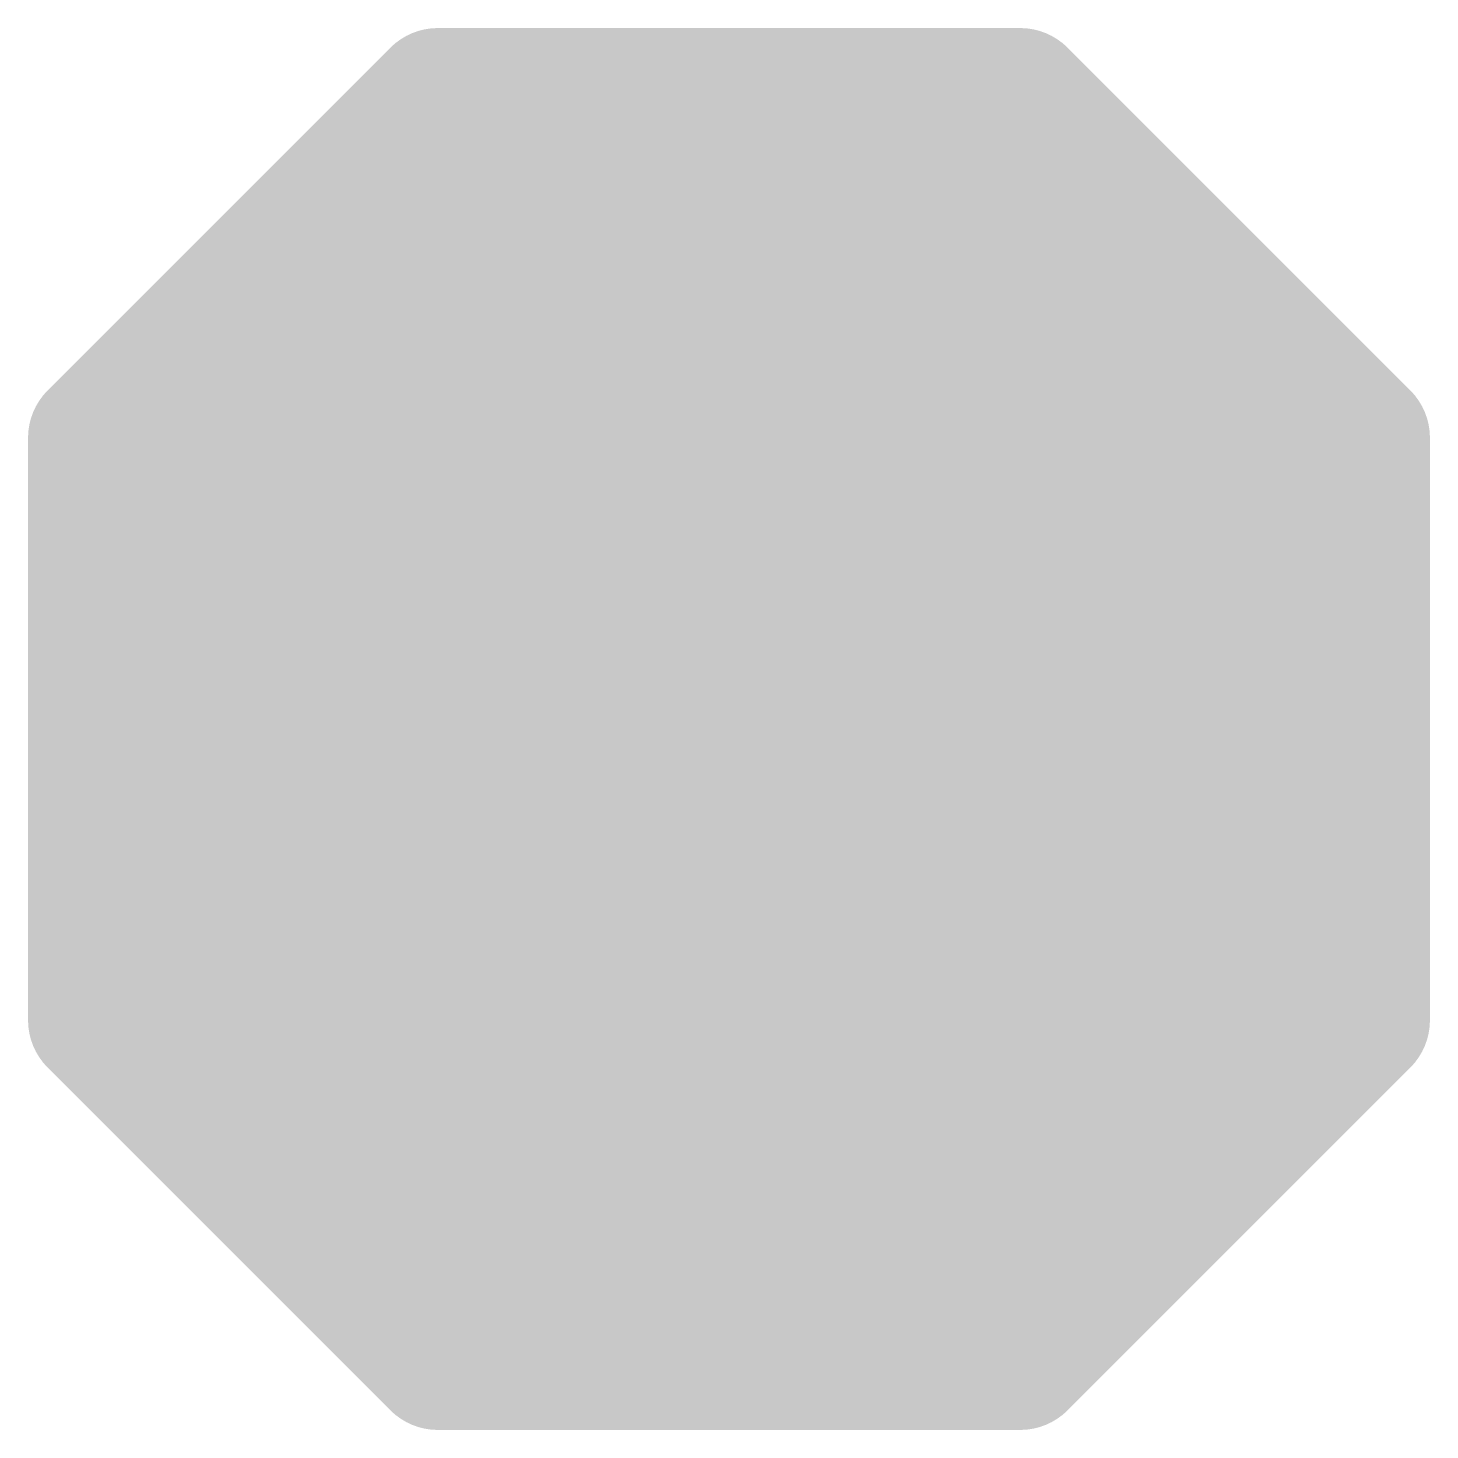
# Model space of a CAD drawing. Header units: inches. Extents: x -5 to 5450, y -4 to 5452.
# Drawn here: x 107.063 to 109.142, y 45.518 to 47.598 of the extents above; entities that cross this region are included whole.
import ezdxf

# ---------------------------------------------------------------- set-up
doc = ezdxf.new("R2010")
doc.units = ezdxf.units.IN
for name, color, linetype in [('Top Layer', 1, 'Continuous'), ('Top Overlay', 2, 'Continuous'), ('Top Paste', 8, 'Continuous'), ('Top Solder', 216, 'Continuous')]:
    doc.layers.add(name, color=color, linetype=linetype)

# ---------------------------------------------------------------- blocks, each defined once
blk = doc.blocks.new('T__________124')
at = {"layer": 'Top Layer'}
blk.add_hatch(color=1, dxfattribs=at).paths.add_polyline_path([(0.381, 0.762), (-0.381, 0.762), (-0.762, 0.381), (-0.762, -0.381), (-0.381, -0.762), (0.381, -0.762), (0.762, -0.381), (0.762, 0.381)])
at = {"layer": 'Top Paste'}
blk.add_hatch(color=8, dxfattribs=at).paths.add_polyline_path([(0.381, 0.762), (-0.381, 0.762), (-0.762, 0.381), (-0.762, -0.381), (-0.381, -0.762), (0.381, -0.762), (0.762, -0.381), (0.762, 0.381)])
at = {"layer": 'Top Solder'}
blk.add_hatch(color=216, dxfattribs=at).paths.add_polyline_path([(0.4318, 0.8636), (-0.4318, 0.8636), (-0.8636, 0.4318), (-0.8636, -0.4318), (-0.4318, -0.8636), (0.4318, -0.8636), (0.8636, -0.4318), (0.8636, 0.4318)])
at = {"layer": 'Top Overlay'}
for points in [[(-0.4318, 0.9398, 0.2, 0.2, 0), (-0.9398, 0.4318, 0.2, 0.2, 0)], [(0.4318, 0.9398, 0.2, 0.2, 0), (-0.4318, 0.9398, 0.2, 0.2, 0)], [(0.9398, 0.4318, 0.2, 0.2, 0), (0.4318, 0.9398, 0.2, 0.2, 0)], [(-0.9398, 0.4318, 0.2, 0.2, 0), (-0.9398, -0.4318, 0.2, 0.2, 0)], [(0.9398, 0.4318, 0.2, 0.2, 0), (0.9398, -0.4318, 0.2, 0.2, 0)], [(-0.4318, -0.9398, 0.2, 0.2, 0), (-0.9398, -0.4318, 0.2, 0.2, 0)], [(0.9398, -0.4318, 0.2, 0.2, 0), (0.4318, -0.9398, 0.2, 0.2, 0)], [(0.4318, -0.9398, 0.2, 0.2, 0), (-0.4318, -0.9398, 0.2, 0.2, 0)]]:
    blk.add_lwpolyline(points, format="xyseb", dxfattribs=at)
for points in [[(-0.4818, 0.9398, 0.1, 0.1, 1), (-0.3818, 0.9398, 0.1, 0.1, 1)], [(-0.4818, 0.9398, 0.1, 0.1, 1), (-0.3818, 0.9398, 0.1, 0.1, 1)], [(0.3818, 0.9398, 0.1, 0.1, 1), (0.4818, 0.9398, 0.1, 0.1, 1)], [(0.3818, 0.9398, 0.1, 0.1, 1), (0.4818, 0.9398, 0.1, 0.1, 1)], [(-0.9898, 0.4318, 0.1, 0.1, 1), (-0.8898, 0.4318, 0.1, 0.1, 1)], [(-0.9898, 0.4318, 0.1, 0.1, 1), (-0.8898, 0.4318, 0.1, 0.1, 1)], [(0.8898, 0.4318, 0.1, 0.1, 1), (0.9898, 0.4318, 0.1, 0.1, 1)], [(0.8898, 0.4318, 0.1, 0.1, 1), (0.9898, 0.4318, 0.1, 0.1, 1)], [(-0.9898, -0.4318, 0.1, 0.1, 1), (-0.8898, -0.4318, 0.1, 0.1, 1)], [(-0.9898, -0.4318, 0.1, 0.1, 1), (-0.8898, -0.4318, 0.1, 0.1, 1)], [(0.8898, -0.4318, 0.1, 0.1, 1), (0.9898, -0.4318, 0.1, 0.1, 1)], [(0.8898, -0.4318, 0.1, 0.1, 1), (0.9898, -0.4318, 0.1, 0.1, 1)], [(-0.4818, -0.9398, 0.1, 0.1, 1), (-0.3818, -0.9398, 0.1, 0.1, 1)], [(-0.4818, -0.9398, 0.1, 0.1, 1), (-0.3818, -0.9398, 0.1, 0.1, 1)], [(0.3818, -0.9398, 0.1, 0.1, 1), (0.4818, -0.9398, 0.1, 0.1, 1)], [(0.3818, -0.9398, 0.1, 0.1, 1), (0.4818, -0.9398, 0.1, 0.1, 1)]]:
    blk.add_lwpolyline(points, format="xyseb", close=True, dxfattribs=at)

msp = doc.modelspace()

# ---------------------------------------------------------------- block references
at = {"rotation": 180}
msp.add_blockref('T__________124', (108.1024, 46.5582), dxfattribs=at)

doc.saveas('drawing.dxf')
